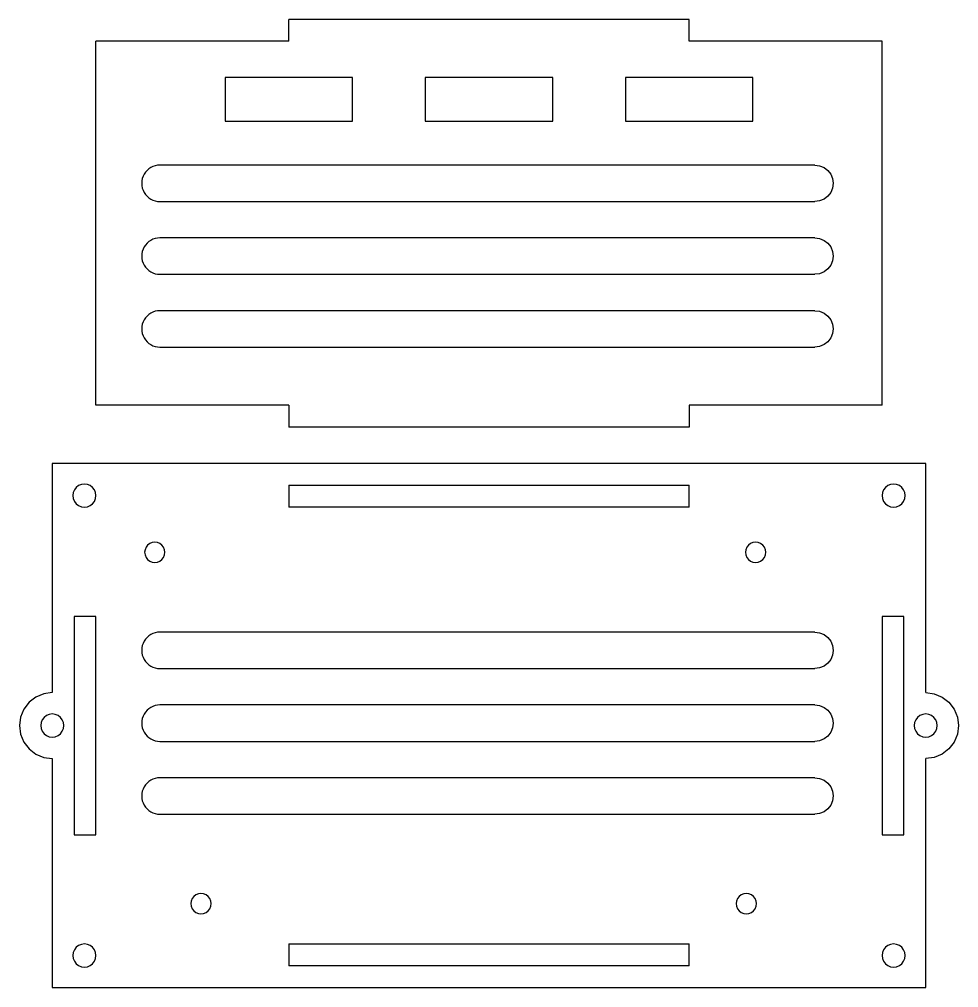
# Model space of a CAD drawing. Extents: x -4.8 to 4.8, y -5.3 to 5.3.
# Drawn here: x -2.54 to 2.54, y -5.33 to -0.1 of the extents above; entities that cross this region are included whole.
import ezdxf

# ---------------------------------------------------------------- set-up
doc = ezdxf.new("R2010")
doc.units = 0
doc.header["$MEASUREMENT"] = 0
doc.layers.get('0').update_dxf_attribs({"linetype": 'CONTINUOUS'})

msp = doc.modelspace()

# ---------------------------------------------------------------- linework, layer by layer
for p, q in [((-1.0827, -0.2165), (-1.0827, -0.0984)), ((1.0827, -0.0984), (-1.0827, -0.0984)), ((1.0827, -0.2165), (1.0827, -0.0984)), ((-1.0827, -0.2165), (-2.126, -0.2165)), ((-2.126, -2.185), (-2.126, -0.2165)), ((2.126, -0.2165), (1.0827, -0.2165)), ((2.126, -2.185), (2.126, -0.2165)), ((-1.4272, -0.4134), (-1.4272, -0.6496)), ((-0.7382, -0.4134), (-1.4272, -0.4134)), ((-0.7382, -0.6496), (-0.7382, -0.4134)), ((-0.3445, -0.4134), (-0.3445, -0.6496)), ((0.3445, -0.4134), (-0.3445, -0.4134)), ((0.3445, -0.6496), (0.3445, -0.4134)), ((1.4272, -0.4134), (0.7382, -0.4134)), ((0.7382, -0.4134), (0.7382, -0.6496)), ((1.4272, -0.6496), (1.4272, -0.4134)), ((-1.4272, -0.6496), (-0.7382, -0.6496)), ((-0.3445, -0.6496), (0.3445, -0.6496)), ((0.7382, -0.6496), (1.4272, -0.6496)), ((-1.8058, -0.8898), (-1.818, -0.894)), ((-1.7932, -0.8873), (-1.8058, -0.8898)), ((-1.7803, -0.8865), (-1.7932, -0.8873)), ((1.763, -0.8865), (-1.7803, -0.8865)), ((1.763, -0.8865), (1.7884, -0.8898)), ((1.7884, -0.8898), (1.8122, -0.8996)), ((-1.8656, -0.9357), (-1.8713, -0.9472)), ((-1.8584, -0.925), (-1.8656, -0.9357)), ((-1.8499, -0.9153), (-1.8584, -0.925)), ((-1.8403, -0.9068), (-1.8499, -0.9153)), ((-1.8295, -0.8996), (-1.8403, -0.9068)), ((-1.818, -0.894), (-1.8295, -0.8996)), ((1.8122, -0.8996), (1.8326, -0.9153)), ((1.8326, -0.9153), (1.8482, -0.9357)), ((1.8482, -0.9357), (1.858, -0.9594)), ((-1.8779, -0.972), (-1.8788, -0.9849)), ((-1.8788, -0.9849), (-1.8779, -0.9977)), ((-1.8754, -0.9594), (-1.8779, -0.972)), ((-1.8713, -0.9472), (-1.8754, -0.9594)), ((1.858, -0.9594), (1.8614, -0.9849)), ((1.8614, -0.9849), (1.858, -1.0104)), ((-1.8779, -0.9977), (-1.8754, -1.0104)), ((-1.8754, -1.0104), (-1.8713, -1.0226)), ((-1.8713, -1.0226), (-1.8656, -1.0341)), ((-1.8656, -1.0341), (-1.8584, -1.0448)), ((-1.8584, -1.0448), (-1.8499, -1.0545)), ((1.8482, -1.0341), (1.8326, -1.0545)), ((1.858, -1.0104), (1.8482, -1.0341)), ((-1.8499, -1.0545), (-1.8403, -1.063)), ((-1.8403, -1.063), (-1.8295, -1.0701)), ((-1.8295, -1.0701), (-1.818, -1.0758)), ((-1.818, -1.0758), (-1.8058, -1.08)), ((-1.8058, -1.08), (-1.7932, -1.0825)), ((-1.7932, -1.0825), (-1.7803, -1.0833)), ((-1.7803, -1.0833), (1.763, -1.0833)), ((1.7884, -1.08), (1.763, -1.0833)), ((1.8122, -1.0701), (1.7884, -1.08)), ((1.8326, -1.0545), (1.8122, -1.0701)), ((-1.8499, -1.309), (-1.8584, -1.3187)), ((-1.8403, -1.3005), (-1.8499, -1.309)), ((-1.8295, -1.2934), (-1.8403, -1.3005)), ((-1.818, -1.2877), (-1.8295, -1.2934)), ((-1.8058, -1.2835), (-1.818, -1.2877)), ((-1.7932, -1.281), (-1.8058, -1.2835)), ((-1.7803, -1.2802), (-1.7932, -1.281)), ((1.763, -1.2802), (-1.7803, -1.2802)), ((1.763, -1.2802), (1.7884, -1.2835)), ((1.7884, -1.2835), (1.8122, -1.2934)), ((1.8122, -1.2934), (1.8326, -1.309)), ((1.8326, -1.309), (1.8482, -1.3294)), ((-1.8754, -1.3531), (-1.8779, -1.3657)), ((-1.8713, -1.3409), (-1.8754, -1.3531)), ((-1.8656, -1.3294), (-1.8713, -1.3409)), ((-1.8584, -1.3187), (-1.8656, -1.3294)), ((1.8482, -1.3294), (1.858, -1.3531)), ((1.858, -1.3531), (1.8614, -1.3786)), ((-1.8779, -1.3657), (-1.8788, -1.3786)), ((-1.8788, -1.3786), (-1.8779, -1.3914)), ((-1.8779, -1.3914), (-1.8754, -1.4041)), ((-1.8754, -1.4041), (-1.8713, -1.4163)), ((1.858, -1.4041), (1.8482, -1.4278)), ((1.8614, -1.3786), (1.858, -1.4041)), ((-1.8713, -1.4163), (-1.8656, -1.4278)), ((-1.8656, -1.4278), (-1.8584, -1.4385)), ((-1.8584, -1.4385), (-1.8499, -1.4482)), ((-1.8499, -1.4482), (-1.8403, -1.4567)), ((-1.8403, -1.4567), (-1.8295, -1.4638)), ((-1.8295, -1.4638), (-1.818, -1.4695)), ((1.8122, -1.4638), (1.7884, -1.4737)), ((1.8326, -1.4482), (1.8122, -1.4638)), ((1.8482, -1.4278), (1.8326, -1.4482)), ((-1.818, -1.4695), (-1.8058, -1.4737)), ((-1.8058, -1.4737), (-1.7932, -1.4762)), ((-1.7932, -1.4762), (-1.7803, -1.477)), ((-1.7803, -1.477), (1.763, -1.477)), ((1.7884, -1.4737), (1.763, -1.477)), ((-1.7932, -1.6747), (-1.8058, -1.6772)), ((-1.7803, -1.6739), (-1.7932, -1.6747)), ((1.763, -1.6739), (-1.7803, -1.6739)), ((1.763, -1.6739), (1.7884, -1.6772)), ((-1.8656, -1.7231), (-1.8713, -1.7346)), ((-1.8584, -1.7124), (-1.8656, -1.7231)), ((-1.8499, -1.7027), (-1.8584, -1.7124)), ((-1.8403, -1.6942), (-1.8499, -1.7027)), ((-1.8295, -1.6871), (-1.8403, -1.6942)), ((-1.818, -1.6814), (-1.8295, -1.6871)), ((-1.8058, -1.6772), (-1.818, -1.6814)), ((1.7884, -1.6772), (1.8122, -1.6871)), ((1.8122, -1.6871), (1.8326, -1.7027)), ((1.8326, -1.7027), (1.8482, -1.7231)), ((1.8482, -1.7231), (1.858, -1.7468)), ((-1.8779, -1.7594), (-1.8788, -1.7723)), ((-1.8788, -1.7723), (-1.8779, -1.7851)), ((-1.8754, -1.7468), (-1.8779, -1.7594)), ((-1.8713, -1.7346), (-1.8754, -1.7468)), ((1.858, -1.7468), (1.8614, -1.7723)), ((1.8614, -1.7723), (1.858, -1.7978)), ((-1.8779, -1.7851), (-1.8754, -1.7978)), ((-1.8754, -1.7978), (-1.8713, -1.81)), ((-1.8713, -1.81), (-1.8656, -1.8215)), ((-1.8656, -1.8215), (-1.8584, -1.8322)), ((-1.8584, -1.8322), (-1.8499, -1.8419)), ((1.8482, -1.8215), (1.8326, -1.8419)), ((1.858, -1.7978), (1.8482, -1.8215)), ((-1.8499, -1.8419), (-1.8403, -1.8504)), ((-1.8403, -1.8504), (-1.8295, -1.8575)), ((-1.8295, -1.8575), (-1.818, -1.8632)), ((-1.818, -1.8632), (-1.8058, -1.8674)), ((-1.8058, -1.8674), (-1.7932, -1.8699)), ((-1.7932, -1.8699), (-1.7803, -1.8707)), ((-1.7803, -1.8707), (1.763, -1.8707)), ((1.7884, -1.8674), (1.763, -1.8707)), ((1.8122, -1.8575), (1.7884, -1.8674)), ((1.8326, -1.8419), (1.8122, -1.8575)), ((-1.0827, -2.185), (-2.126, -2.185)), ((-1.0827, -2.185), (-1.0827, -2.3031)), ((2.126, -2.185), (1.0827, -2.185)), ((1.0827, -2.185), (1.0827, -2.3031)), ((1.0827, -2.3031), (-1.0827, -2.3031)), ((2.3622, -2.5), (-2.3622, -2.5)), ((-2.3622, -2.5), (-2.3622, -3.7391)), ((2.3622, -3.7391), (2.3622, -2.5)), ((-2.2047, -2.6134), (-2.2197, -2.6196)), ((-2.1885, -2.6112), (-2.2047, -2.6134)), ((-2.1723, -2.6134), (-2.1885, -2.6112)), ((-2.1572, -2.6196), (-2.1723, -2.6134)), ((-1.0827, -2.6181), (-1.0827, -2.7362)), ((-1.0827, -2.6181), (1.0827, -2.6181)), ((1.0827, -2.7362), (1.0827, -2.6181)), ((2.1723, -2.6134), (2.1572, -2.6196)), ((2.1885, -2.6112), (2.1723, -2.6134)), ((2.2047, -2.6134), (2.1885, -2.6112)), ((2.2197, -2.6196), (2.2047, -2.6134)), ((-2.2489, -2.6575), (-2.251, -2.6737)), ((-2.2426, -2.6425), (-2.2489, -2.6575)), ((-2.2327, -2.6295), (-2.2426, -2.6425)), ((-2.2197, -2.6196), (-2.2327, -2.6295)), ((-2.1443, -2.6295), (-2.1572, -2.6196)), ((-2.1344, -2.6425), (-2.1443, -2.6295)), ((-2.1281, -2.6575), (-2.1344, -2.6425)), ((-2.126, -2.6737), (-2.1281, -2.6575)), ((2.1281, -2.6575), (2.126, -2.6737)), ((2.1344, -2.6425), (2.1281, -2.6575)), ((2.1443, -2.6295), (2.1344, -2.6425)), ((2.1572, -2.6196), (2.1443, -2.6295)), ((2.2327, -2.6295), (2.2197, -2.6196)), ((2.2426, -2.6425), (2.2327, -2.6295)), ((2.2489, -2.6575), (2.2426, -2.6425)), ((2.251, -2.6737), (2.2489, -2.6575)), ((-2.251, -2.6737), (-2.2489, -2.6899)), ((-2.2489, -2.6899), (-2.2426, -2.705)), ((-2.2426, -2.705), (-2.2327, -2.7179)), ((-2.2327, -2.7179), (-2.2197, -2.7278)), ((-2.1572, -2.7278), (-2.1443, -2.7179)), ((-2.1443, -2.7179), (-2.1344, -2.705)), ((-2.1344, -2.705), (-2.1281, -2.6899)), ((-2.1281, -2.6899), (-2.126, -2.6737)), ((2.126, -2.6737), (2.1281, -2.6899)), ((2.1281, -2.6899), (2.1344, -2.705)), ((2.1344, -2.705), (2.1443, -2.7179)), ((2.1443, -2.7179), (2.1572, -2.7278)), ((2.2197, -2.7278), (2.2327, -2.7179)), ((2.2327, -2.7179), (2.2426, -2.705)), ((2.2426, -2.705), (2.2489, -2.6899)), ((2.2489, -2.6899), (2.251, -2.6737)), ((-2.2197, -2.7278), (-2.2047, -2.7341)), ((-2.2047, -2.7341), (-2.1885, -2.7362)), ((-2.1885, -2.7362), (-2.1723, -2.7341)), ((-2.1723, -2.7341), (-2.1572, -2.7278)), ((1.0827, -2.7362), (-1.0827, -2.7362)), ((2.1572, -2.7278), (2.1723, -2.7341)), ((2.1723, -2.7341), (2.1885, -2.7362)), ((2.1885, -2.7362), (2.2047, -2.7341)), ((2.2047, -2.7341), (2.2197, -2.7278)), ((-1.822, -2.9275), (-1.8352, -2.933)), ((-1.8079, -2.9256), (-1.822, -2.9275)), ((-1.7937, -2.9275), (-1.8079, -2.9256)), ((-1.7805, -2.933), (-1.7937, -2.9275)), ((1.428, -2.9275), (1.4148, -2.933)), ((1.4421, -2.9256), (1.428, -2.9275)), ((1.4563, -2.9275), (1.4421, -2.9256)), ((1.4695, -2.933), (1.4563, -2.9275)), ((-1.8607, -2.9662), (-1.8626, -2.9803)), ((-1.8626, -2.9803), (-1.8607, -2.9945)), ((-1.8552, -2.953), (-1.8607, -2.9662)), ((-1.8465, -2.9416), (-1.8552, -2.953)), ((-1.8352, -2.933), (-1.8465, -2.9416)), ((-1.7692, -2.9416), (-1.7805, -2.933)), ((-1.7605, -2.953), (-1.7692, -2.9416)), ((-1.7551, -2.9662), (-1.7605, -2.953)), ((-1.7532, -2.9803), (-1.7551, -2.9662)), ((-1.7551, -2.9945), (-1.7532, -2.9803)), ((1.3893, -2.9662), (1.3874, -2.9803)), ((1.3874, -2.9803), (1.3893, -2.9945)), ((1.3948, -2.953), (1.3893, -2.9662)), ((1.4035, -2.9416), (1.3948, -2.953)), ((1.4148, -2.933), (1.4035, -2.9416)), ((1.4808, -2.9416), (1.4695, -2.933)), ((1.4895, -2.953), (1.4808, -2.9416)), ((1.4949, -2.9662), (1.4895, -2.953)), ((1.4968, -2.9803), (1.4949, -2.9662)), ((1.4949, -2.9945), (1.4968, -2.9803)), ((-1.8607, -2.9945), (-1.8552, -3.0077)), ((-1.8552, -3.0077), (-1.8465, -3.019)), ((-1.8465, -3.019), (-1.8352, -3.0277)), ((-1.8352, -3.0277), (-1.822, -3.0331)), ((-1.822, -3.0331), (-1.8079, -3.035)), ((-1.8079, -3.035), (-1.7937, -3.0331)), ((-1.7937, -3.0331), (-1.7805, -3.0277)), ((-1.7805, -3.0277), (-1.7692, -3.019)), ((-1.7692, -3.019), (-1.7605, -3.0077)), ((-1.7605, -3.0077), (-1.7551, -2.9945)), ((1.3893, -2.9945), (1.3948, -3.0077)), ((1.3948, -3.0077), (1.4035, -3.019)), ((1.4035, -3.019), (1.4148, -3.0277)), ((1.4148, -3.0277), (1.428, -3.0331)), ((1.428, -3.0331), (1.4421, -3.035)), ((1.4421, -3.035), (1.4563, -3.0331)), ((1.4563, -3.0331), (1.4695, -3.0277)), ((1.4695, -3.0277), (1.4808, -3.019)), ((1.4808, -3.019), (1.4895, -3.0077)), ((1.4895, -3.0077), (1.4949, -2.9945)), ((-2.126, -3.3268), (-2.2441, -3.3268)), ((-2.2441, -3.3268), (-2.2441, -4.5079)), ((-2.126, -4.5079), (-2.126, -3.3268)), ((2.126, -3.3268), (2.126, -4.5079)), ((2.2441, -3.3268), (2.126, -3.3268)), ((2.2441, -4.5079), (2.2441, -3.3268)), ((-1.8584, -3.4509), (-1.8656, -3.4616)), ((-1.8499, -3.4412), (-1.8584, -3.4509)), ((-1.8403, -3.4327), (-1.8499, -3.4412)), ((-1.8295, -3.4255), (-1.8403, -3.4327)), ((-1.818, -3.4198), (-1.8295, -3.4255)), ((-1.8058, -3.4157), (-1.818, -3.4198)), ((-1.7932, -3.4132), (-1.8058, -3.4157)), ((-1.7803, -3.4123), (-1.7932, -3.4132)), ((1.763, -3.4123), (-1.7803, -3.4123)), ((1.763, -3.4123), (1.7884, -3.4157)), ((1.7884, -3.4157), (1.8122, -3.4255)), ((1.8122, -3.4255), (1.8326, -3.4412)), ((1.8326, -3.4412), (1.8482, -3.4616)), ((-1.8779, -3.4979), (-1.8788, -3.5108)), ((-1.8754, -3.4853), (-1.8779, -3.4979)), ((-1.8713, -3.4731), (-1.8754, -3.4853)), ((-1.8656, -3.4616), (-1.8713, -3.4731)), ((1.8482, -3.4616), (1.858, -3.4853)), ((1.858, -3.4853), (1.8614, -3.5108)), ((-1.8788, -3.5108), (-1.8779, -3.5236)), ((-1.8779, -3.5236), (-1.8754, -3.5362)), ((-1.8754, -3.5362), (-1.8713, -3.5484)), ((-1.8713, -3.5484), (-1.8656, -3.56)), ((-1.8656, -3.56), (-1.8584, -3.5707)), ((1.8482, -3.56), (1.8326, -3.5804)), ((1.858, -3.5362), (1.8482, -3.56)), ((1.8614, -3.5108), (1.858, -3.5362)), ((-1.8584, -3.5707), (-1.8499, -3.5804)), ((-1.8499, -3.5804), (-1.8403, -3.5889)), ((-1.8403, -3.5889), (-1.8295, -3.596)), ((-1.8295, -3.596), (-1.818, -3.6017)), ((-1.818, -3.6017), (-1.8058, -3.6058)), ((-1.8058, -3.6058), (-1.7932, -3.6084)), ((-1.7932, -3.6084), (-1.7803, -3.6092)), ((-1.7803, -3.6092), (1.763, -3.6092)), ((1.7884, -3.6058), (1.763, -3.6092)), ((1.8122, -3.596), (1.7884, -3.6058)), ((1.8326, -3.5804), (1.8122, -3.596)), ((-2.4513, -3.763), (-2.4882, -3.7913)), ((-2.4083, -3.7452), (-2.4513, -3.763)), ((-2.3622, -3.7391), (-2.4083, -3.7452)), ((2.3622, -3.7391), (2.4083, -3.7452)), ((2.4083, -3.7452), (2.4513, -3.763)), ((2.4513, -3.763), (2.4882, -3.7913)), ((-2.4882, -3.7913), (-2.5165, -3.8282)), ((-1.8295, -3.8192), (-1.8403, -3.8264)), ((-1.818, -3.8135), (-1.8295, -3.8192)), ((-1.8058, -3.8094), (-1.818, -3.8135)), ((-1.7932, -3.8069), (-1.8058, -3.8094)), ((-1.7803, -3.8061), (-1.7932, -3.8069)), ((1.763, -3.8061), (-1.7803, -3.8061)), ((1.763, -3.8061), (1.7884, -3.8094)), ((1.7884, -3.8094), (1.8122, -3.8192)), ((1.8122, -3.8192), (1.8326, -3.8349)), ((2.4882, -3.7913), (2.5165, -3.8282)), ((-2.5343, -3.8712), (-2.5404, -3.9173)), ((-2.5165, -3.8282), (-2.5343, -3.8712)), ((-2.4064, -3.8731), (-2.4163, -3.8861)), ((-2.3935, -3.8632), (-2.4064, -3.8731)), ((-2.3784, -3.857), (-2.3935, -3.8632)), ((-2.3622, -3.8548), (-2.3784, -3.857)), ((-2.346, -3.857), (-2.3622, -3.8548)), ((-2.331, -3.8632), (-2.346, -3.857)), ((-2.318, -3.8731), (-2.331, -3.8632)), ((-2.3081, -3.8861), (-2.318, -3.8731)), ((-1.8713, -3.8668), (-1.8754, -3.879)), ((-1.8656, -3.8553), (-1.8713, -3.8668)), ((-1.8584, -3.8446), (-1.8656, -3.8553)), ((-1.8499, -3.8349), (-1.8584, -3.8446)), ((-1.8403, -3.8264), (-1.8499, -3.8349)), ((1.8326, -3.8349), (1.8482, -3.8553)), ((1.8482, -3.8553), (1.858, -3.879)), ((2.318, -3.8731), (2.3081, -3.8861)), ((2.331, -3.8632), (2.318, -3.8731)), ((2.346, -3.857), (2.331, -3.8632)), ((2.3622, -3.8548), (2.346, -3.857)), ((2.3784, -3.857), (2.3622, -3.8548)), ((2.3935, -3.8632), (2.3784, -3.857)), ((2.4064, -3.8731), (2.3935, -3.8632)), ((2.4163, -3.8861), (2.4064, -3.8731)), ((2.5165, -3.8282), (2.5343, -3.8712)), ((2.5343, -3.8712), (2.5404, -3.9173)), ((-2.5404, -3.9173), (-2.5343, -3.9634)), ((-2.4226, -3.9011), (-2.4247, -3.9173)), ((-2.4247, -3.9173), (-2.4226, -3.9335)), ((-2.4163, -3.8861), (-2.4226, -3.9011)), ((-2.3018, -3.9011), (-2.3081, -3.8861)), ((-2.2997, -3.9173), (-2.3018, -3.9011)), ((-2.3018, -3.9335), (-2.2997, -3.9173)), ((-1.8779, -3.8916), (-1.8788, -3.9045)), ((-1.8788, -3.9045), (-1.8779, -3.9173)), ((-1.8754, -3.879), (-1.8779, -3.8916)), ((-1.8779, -3.9173), (-1.8754, -3.93)), ((1.858, -3.879), (1.8614, -3.9045)), ((1.8614, -3.9045), (1.858, -3.93)), ((2.3018, -3.9011), (2.2997, -3.9173)), ((2.2997, -3.9173), (2.3018, -3.9335)), ((2.3081, -3.8861), (2.3018, -3.9011)), ((2.4226, -3.9011), (2.4163, -3.8861)), ((2.4247, -3.9173), (2.4226, -3.9011)), ((2.4226, -3.9335), (2.4247, -3.9173)), ((2.5404, -3.9173), (2.5343, -3.9634)), ((-2.5343, -3.9634), (-2.5165, -4.0064)), ((-2.4226, -3.9335), (-2.4163, -3.9486)), ((-2.4163, -3.9486), (-2.4064, -3.9615)), ((-2.4064, -3.9615), (-2.3935, -3.9714)), ((-2.3935, -3.9714), (-2.3784, -3.9777)), ((-2.3784, -3.9777), (-2.3622, -3.9798)), ((-2.3622, -3.9798), (-2.346, -3.9777)), ((-2.346, -3.9777), (-2.331, -3.9714)), ((-2.331, -3.9714), (-2.318, -3.9615)), ((-2.318, -3.9615), (-2.3081, -3.9486)), ((-2.3081, -3.9486), (-2.3018, -3.9335)), ((-1.8754, -3.93), (-1.8713, -3.9421)), ((-1.8713, -3.9421), (-1.8656, -3.9537)), ((-1.8656, -3.9537), (-1.8584, -3.9644)), ((-1.8584, -3.9644), (-1.8499, -3.9741)), ((-1.8499, -3.9741), (-1.8403, -3.9826)), ((1.8326, -3.9741), (1.8122, -3.9897)), ((1.8482, -3.9537), (1.8326, -3.9741)), ((1.858, -3.93), (1.8482, -3.9537)), ((2.3018, -3.9335), (2.3081, -3.9486)), ((2.3081, -3.9486), (2.318, -3.9615)), ((2.318, -3.9615), (2.331, -3.9714)), ((2.331, -3.9714), (2.346, -3.9777)), ((2.346, -3.9777), (2.3622, -3.9798)), ((2.3622, -3.9798), (2.3784, -3.9777)), ((2.3784, -3.9777), (2.3935, -3.9714)), ((2.3935, -3.9714), (2.4064, -3.9615)), ((2.4064, -3.9615), (2.4163, -3.9486)), ((2.4163, -3.9486), (2.4226, -3.9335)), ((2.5343, -3.9634), (2.5165, -4.0064)), ((-2.5165, -4.0064), (-2.4882, -4.0433)), ((-1.8403, -3.9826), (-1.8295, -3.9897)), ((-1.8295, -3.9897), (-1.818, -3.9954)), ((-1.818, -3.9954), (-1.8058, -3.9995)), ((-1.8058, -3.9995), (-1.7932, -4.0021)), ((-1.7932, -4.0021), (-1.7803, -4.0029)), ((-1.7803, -4.0029), (1.763, -4.0029)), ((1.7884, -3.9995), (1.763, -4.0029)), ((1.8122, -3.9897), (1.7884, -3.9995)), ((2.5165, -4.0064), (2.4882, -4.0433)), ((-2.4882, -4.0433), (-2.4513, -4.0716)), ((-2.4513, -4.0716), (-2.4083, -4.0894)), ((2.4513, -4.0716), (2.4083, -4.0894)), ((2.4882, -4.0433), (2.4513, -4.0716)), ((-2.4083, -4.0894), (-2.3622, -4.0955)), ((-2.3622, -4.0955), (-2.3622, -5.3346)), ((2.4083, -4.0894), (2.3622, -4.0955)), ((2.3622, -5.3346), (2.3622, -4.0955)), ((-1.8584, -4.2383), (-1.8656, -4.249)), ((-1.8499, -4.2286), (-1.8584, -4.2383)), ((-1.8403, -4.2201), (-1.8499, -4.2286)), ((-1.8295, -4.2129), (-1.8403, -4.2201)), ((-1.818, -4.2072), (-1.8295, -4.2129)), ((-1.8058, -4.2031), (-1.818, -4.2072)), ((-1.7932, -4.2006), (-1.8058, -4.2031)), ((-1.7803, -4.1998), (-1.7932, -4.2006)), ((1.763, -4.1998), (-1.7803, -4.1998)), ((1.763, -4.1998), (1.7884, -4.2031)), ((1.7884, -4.2031), (1.8122, -4.2129)), ((1.8122, -4.2129), (1.8326, -4.2286)), ((1.8326, -4.2286), (1.8482, -4.249)), ((-1.8779, -4.2853), (-1.8788, -4.2982)), ((-1.8754, -4.2727), (-1.8779, -4.2853)), ((-1.8713, -4.2605), (-1.8754, -4.2727)), ((-1.8656, -4.249), (-1.8713, -4.2605)), ((1.8482, -4.249), (1.858, -4.2727)), ((1.858, -4.2727), (1.8614, -4.2982)), ((-1.8788, -4.2982), (-1.8779, -4.311)), ((-1.8779, -4.311), (-1.8754, -4.3237)), ((-1.8754, -4.3237), (-1.8713, -4.3358)), ((-1.8713, -4.3358), (-1.8656, -4.3474)), ((1.858, -4.3237), (1.8482, -4.3474)), ((1.8614, -4.2982), (1.858, -4.3237)), ((-1.8656, -4.3474), (-1.8584, -4.3581)), ((-1.8584, -4.3581), (-1.8499, -4.3678)), ((-1.8499, -4.3678), (-1.8403, -4.3763)), ((-1.8403, -4.3763), (-1.8295, -4.3834)), ((-1.8295, -4.3834), (-1.818, -4.3891)), ((-1.818, -4.3891), (-1.8058, -4.3932)), ((-1.8058, -4.3932), (-1.7932, -4.3958)), ((-1.7932, -4.3958), (-1.7803, -4.3966)), ((-1.7803, -4.3966), (1.763, -4.3966)), ((1.7884, -4.3932), (1.763, -4.3966)), ((1.8122, -4.3834), (1.7884, -4.3932)), ((1.8326, -4.3678), (1.8122, -4.3834)), ((1.8482, -4.3474), (1.8326, -4.3678)), ((-2.2441, -4.5079), (-2.126, -4.5079)), ((2.126, -4.5079), (2.2441, -4.5079)), ((-1.6107, -4.8662), (-1.6126, -4.8803)), ((-1.6052, -4.853), (-1.6107, -4.8662)), ((-1.5965, -4.8416), (-1.6052, -4.853)), ((-1.5852, -4.833), (-1.5965, -4.8416)), ((-1.572, -4.8275), (-1.5852, -4.833)), ((-1.5579, -4.8256), (-1.572, -4.8275)), ((-1.5437, -4.8275), (-1.5579, -4.8256)), ((-1.5305, -4.833), (-1.5437, -4.8275)), ((-1.5192, -4.8416), (-1.5305, -4.833)), ((-1.5105, -4.853), (-1.5192, -4.8416)), ((-1.5051, -4.8662), (-1.5105, -4.853)), ((-1.5032, -4.8803), (-1.5051, -4.8662)), ((1.3393, -4.8662), (1.3374, -4.8803)), ((1.3448, -4.853), (1.3393, -4.8662)), ((1.3535, -4.8416), (1.3448, -4.853)), ((1.3648, -4.833), (1.3535, -4.8416)), ((1.378, -4.8275), (1.3648, -4.833)), ((1.3921, -4.8256), (1.378, -4.8275)), ((1.4063, -4.8275), (1.3921, -4.8256)), ((1.4195, -4.833), (1.4063, -4.8275)), ((1.4308, -4.8416), (1.4195, -4.833)), ((1.4395, -4.853), (1.4308, -4.8416)), ((1.4449, -4.8662), (1.4395, -4.853)), ((1.4468, -4.8803), (1.4449, -4.8662)), ((-1.6126, -4.8803), (-1.6107, -4.8945)), ((-1.6107, -4.8945), (-1.6052, -4.9077)), ((-1.6052, -4.9077), (-1.5965, -4.919)), ((-1.5965, -4.919), (-1.5852, -4.9277)), ((-1.5305, -4.9277), (-1.5192, -4.919)), ((-1.5192, -4.919), (-1.5105, -4.9077)), ((-1.5105, -4.9077), (-1.5051, -4.8945)), ((-1.5051, -4.8945), (-1.5032, -4.8803)), ((1.3374, -4.8803), (1.3393, -4.8945)), ((1.3393, -4.8945), (1.3448, -4.9077)), ((1.3448, -4.9077), (1.3535, -4.919)), ((1.3535, -4.919), (1.3648, -4.9277)), ((1.4195, -4.9277), (1.4308, -4.919)), ((1.4308, -4.919), (1.4395, -4.9077)), ((1.4395, -4.9077), (1.4449, -4.8945)), ((1.4449, -4.8945), (1.4468, -4.8803)), ((-1.5852, -4.9277), (-1.572, -4.9331)), ((-1.572, -4.9331), (-1.5579, -4.935)), ((-1.5579, -4.935), (-1.5437, -4.9331)), ((-1.5437, -4.9331), (-1.5305, -4.9277)), ((1.3648, -4.9277), (1.378, -4.9331)), ((1.378, -4.9331), (1.3921, -4.935)), ((1.3921, -4.935), (1.4063, -4.9331)), ((1.4063, -4.9331), (1.4195, -4.9277)), ((-2.2426, -5.1297), (-2.2489, -5.1447)), ((-2.2327, -5.1167), (-2.2426, -5.1297)), ((-2.2197, -5.1068), (-2.2327, -5.1167)), ((-2.2047, -5.1006), (-2.2197, -5.1068)), ((-2.1885, -5.0984), (-2.2047, -5.1006)), ((-2.1723, -5.1006), (-2.1885, -5.0984)), ((-2.1572, -5.1068), (-2.1723, -5.1006)), ((-2.1443, -5.1167), (-2.1572, -5.1068)), ((-2.1344, -5.1297), (-2.1443, -5.1167)), ((-2.1281, -5.1447), (-2.1344, -5.1297)), ((-1.0827, -5.0984), (-1.0827, -5.2165)), ((-1.0827, -5.0984), (1.0827, -5.0984)), ((1.0827, -5.2165), (1.0827, -5.0984)), ((2.1344, -5.1297), (2.1281, -5.1447)), ((2.1443, -5.1167), (2.1344, -5.1297)), ((2.1572, -5.1068), (2.1443, -5.1167)), ((2.1723, -5.1006), (2.1572, -5.1068)), ((2.1885, -5.0984), (2.1723, -5.1006)), ((2.2047, -5.1006), (2.1885, -5.0984)), ((2.2197, -5.1068), (2.2047, -5.1006)), ((2.2327, -5.1167), (2.2197, -5.1068)), ((2.2426, -5.1297), (2.2327, -5.1167)), ((2.2489, -5.1447), (2.2426, -5.1297)), ((-2.2489, -5.1447), (-2.251, -5.1609)), ((-2.251, -5.1609), (-2.2489, -5.1771)), ((-2.2489, -5.1771), (-2.2426, -5.1922)), ((-2.1344, -5.1922), (-2.1281, -5.1771)), ((-2.126, -5.1609), (-2.1281, -5.1447)), ((-2.1281, -5.1771), (-2.126, -5.1609)), ((2.1281, -5.1447), (2.126, -5.1609)), ((2.126, -5.1609), (2.1281, -5.1771)), ((2.1281, -5.1771), (2.1344, -5.1922)), ((2.2426, -5.1922), (2.2489, -5.1771)), ((2.251, -5.1609), (2.2489, -5.1447)), ((2.2489, -5.1771), (2.251, -5.1609)), ((-2.2426, -5.1922), (-2.2327, -5.2051)), ((-2.2327, -5.2051), (-2.2197, -5.2151)), ((-2.2197, -5.2151), (-2.2047, -5.2213)), ((-2.2047, -5.2213), (-2.1885, -5.2234)), ((-2.1885, -5.2234), (-2.1723, -5.2213)), ((-2.1723, -5.2213), (-2.1572, -5.2151)), ((-2.1572, -5.2151), (-2.1443, -5.2051)), ((-2.1443, -5.2051), (-2.1344, -5.1922)), ((1.0827, -5.2165), (-1.0827, -5.2165)), ((2.1344, -5.1922), (2.1443, -5.2051)), ((2.1443, -5.2051), (2.1572, -5.2151)), ((2.1572, -5.2151), (2.1723, -5.2213)), ((2.1723, -5.2213), (2.1885, -5.2234)), ((2.1885, -5.2234), (2.2047, -5.2213)), ((2.2047, -5.2213), (2.2197, -5.2151)), ((2.2197, -5.2151), (2.2327, -5.2051)), ((2.2327, -5.2051), (2.2426, -5.1922)), ((-2.3622, -5.3346), (2.3622, -5.3346))]:
    msp.add_line(p, q)

doc.saveas('drawing.dxf')
